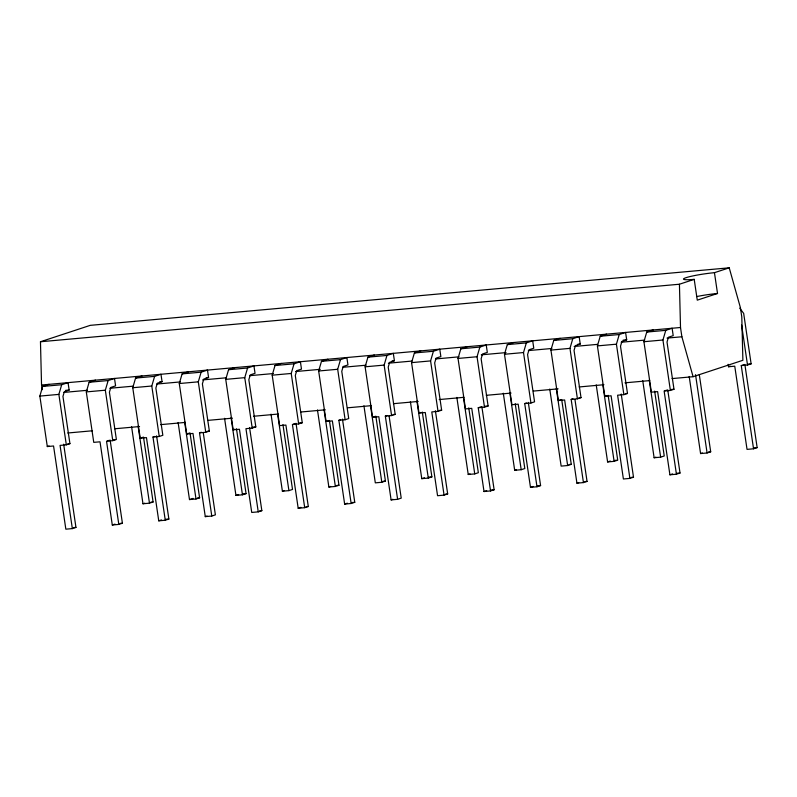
<?xml version="1.0" encoding="UTF-8"?>
<svg xmlns="http://www.w3.org/2000/svg" width="797" height="797" viewBox="0 0 797 797"><rect width="100%" height="100%" fill="white"/><g stroke="black" fill="none" stroke-linecap="round" stroke-linejoin="round"><path stroke-width="1.2" d="M63.67 444.218L75.954 527.405L72.348 528.6L65.842 529.178L53.558 445.991L47.302 446.549L39.85 396.089L42.669 386.435L49.025 384.343M66.32 444.836L58.868 394.385L61.688 384.732L68.044 382.63L69.14 390.042L64.368 391.616L62.953 396.438L69.927 443.65L66.32 444.836L60.064 445.403L72.348 528.6M110.125 440.034L122.409 523.221L118.813 524.416L112.297 525.004L100.014 441.807L93.757 442.365L86.305 391.915L89.125 382.261L95.481 380.159M112.775 440.651L105.334 390.201L108.153 380.548L114.509 378.455L115.595 385.858L110.823 387.432L109.408 392.254L116.382 439.466L112.775 440.651L106.529 441.219L118.813 524.416M156.581 435.849L168.874 519.046L165.268 520.232L158.752 520.82L146.469 437.623L140.212 438.191L132.76 387.731L135.58 378.077L141.946 375.985M159.241 436.477L151.789 386.017L154.608 376.363L160.964 374.271L162.06 381.673L157.278 383.247L155.873 388.069L162.837 435.282L159.241 436.477L152.984 437.035L165.268 520.232M203.285 432.881L215.389 514.852L211.783 516.038L205.277 516.625L192.994 433.438L186.737 433.996L179.285 383.536L182.105 373.883L188.461 371.791M205.756 432.283L198.304 381.833L201.123 372.179L207.479 370.077L208.575 377.489L203.803 379.063L202.388 383.885L209.362 431.097L205.756 432.283L199.499 432.851L211.783 516.038M249.561 427.481L261.844 510.668L258.248 511.863L251.732 512.441L239.449 429.254L233.192 429.812L225.74 379.362L228.56 369.708L234.916 367.606M252.211 428.099L244.759 377.648L247.578 367.995L253.944 365.893L255.03 373.305L250.258 374.879L248.843 379.701L255.817 426.913L252.211 428.099L245.954 428.666L258.248 511.863M296.016 423.297L308.3 506.493L304.703 507.679L298.188 508.267L285.904 425.07L279.647 425.628L272.195 375.178L275.015 365.524L281.371 363.432M298.666 423.924L291.224 373.464L294.043 363.811L300.399 361.718L301.485 369.121L296.713 370.695L295.298 375.517L302.272 422.729L298.666 423.924L292.419 424.482L304.703 507.679M342.471 419.112L354.765 502.309L351.158 503.495L344.643 504.083L332.359 420.886L326.103 421.454L318.651 370.994L321.48 361.34L327.836 359.248M345.131 419.74L337.679 369.28L340.498 359.626L346.854 357.534L347.95 364.936L343.168 366.51L341.764 371.342L348.727 418.555L345.131 419.74L338.874 420.298L351.158 503.495M389.115 416.154L401.22 498.125L397.613 499.311L391.108 499.898L378.814 416.701L372.568 417.269L365.116 366.809L367.935 357.156L374.291 355.063M391.586 415.556L384.134 365.096L386.953 355.442L393.31 353.35L394.405 360.752L389.623 362.326L388.219 367.158L395.192 414.37L391.586 415.556L385.33 416.114L397.613 499.311M435.391 410.744L447.675 493.941L444.068 495.126L437.563 495.714L425.279 412.517L419.023 413.085L411.571 362.625L414.39 352.971L420.746 350.879M438.041 411.372L430.589 360.911L433.409 351.258L439.765 349.166L440.861 356.568L436.089 358.142L434.674 362.974L441.648 410.186L438.041 411.372L431.785 411.939L444.068 495.126M481.846 406.57L494.13 489.757L490.534 490.942L484.018 491.53L471.734 408.343L465.478 408.901L458.026 358.441L460.845 348.787L467.201 346.695M484.496 407.187L477.044 356.737L479.864 347.084L486.23 344.981L487.316 352.394L482.544 353.968L481.129 358.789L488.103 406.002L484.496 407.187L478.24 407.755L490.534 490.942M528.301 402.385L540.585 485.572L536.989 486.768L530.473 487.346L518.189 404.159L511.933 404.717L504.481 354.267L507.3 344.613L513.657 342.511M530.951 403.003L523.509 352.553L526.329 342.899L532.685 340.797L533.771 348.209L528.999 349.783L527.584 354.605L534.558 401.818L530.951 403.003L524.705 403.571L536.989 486.768M574.946 399.427L587.05 481.398L583.444 482.583L576.928 483.171L564.645 399.974L558.388 400.532L550.936 350.082L553.766 340.429L560.122 338.336M577.417 398.829L569.965 348.369L572.784 338.715L579.14 336.623L580.236 344.025L575.454 345.599L574.049 350.421L581.013 397.633L577.417 398.829L571.16 399.387L583.444 482.583M621.222 394.017L633.505 477.214L629.899 478.399L623.393 478.987L611.1 395.79L604.853 396.358L597.401 345.898L600.221 336.244L606.577 334.152M623.872 394.645L616.42 344.184L619.239 334.531L625.595 332.439L626.691 339.841L621.909 341.415L620.504 346.247L627.478 393.459L623.872 394.645L617.615 395.202L629.899 478.399M667.737 389.833L680.02 473.019L676.424 474.215L669.908 474.793L657.625 391.606L651.368 392.164L643.916 341.714L646.736 332.06L653.092 329.958M670.387 390.45L662.935 340L665.764 330.347L672.12 328.244L673.206 335.657L668.434 337.231L667.019 342.052L673.993 389.265L670.387 390.45L664.13 391.018L676.424 474.215M42.231 389.653L41.544 385.021L40.468 341.754L90.26 325.345L729.225 267.822L740.433 307.752L741.798 317.027L742.884 360.284L693.081 376.702L672.03 378.595M47.302 446.549L49.105 445.961M107.426 440.92L109.229 440.333M140.212 438.191L142.922 437.294M152.984 437.035L154.787 436.447M186.737 433.996L189.437 433.11M199.499 432.851L201.302 432.253M233.192 429.812L234.995 429.224M40.468 341.754L679.433 284.23L694.207 279.358L697.275 300.16L717.519 293.485L714.451 272.684L729.225 267.822M293.316 424.183L295.119 423.596M326.103 421.454L328.812 420.557M338.874 420.298L340.678 419.71M372.568 417.269L375.267 416.373M385.33 416.114L387.133 415.526M131.585 426.694L142.972 503.764L144.765 503.176M419.023 413.085L420.826 412.487M142.972 503.764L149.477 503.176L153.084 501.99L143.51 437.154M112.297 525.004L114.997 524.107M178.11 422.5L189.487 499.58L193.093 498.394M189.487 499.58L196.002 498.992L199.599 497.806L190.025 432.96M478.24 407.755L480.95 406.859M158.752 520.82L161.462 519.923M224.565 418.315L235.942 495.395L238.652 494.509M235.942 495.395L242.457 494.807L246.064 493.622L236.48 428.776M524.705 403.571L526.498 402.973M205.277 516.625L207.081 516.038M271.02 414.141L282.397 491.211L284.2 490.623M558.388 400.532L561.098 399.646M282.397 491.211L288.912 490.623L292.519 489.438L282.945 424.602M571.16 399.387L572.963 398.799M317.475 409.957L328.862 487.027L330.665 486.439M604.853 396.358L606.647 395.76M328.862 487.027L335.368 486.449L338.974 485.253L329.4 420.417M298.188 508.267L300.887 507.37M728.139 364.329L728.498 366.75L730.301 366.162M363.93 405.773L375.317 482.852L381.823 482.265L385.429 481.069L375.855 416.233M665.037 390.719L666.84 390.132M728.498 366.75L734.754 366.192L747.038 449.378L753.544 448.791L741.26 365.604L743.96 364.707M741.26 365.604L747.516 365.036L751.123 363.85L743.671 313.39L739.716 308.16M344.643 504.083L347.353 503.186M410.395 401.588L421.772 478.668L424.472 477.772M421.772 478.668L428.288 478.08L431.884 476.895L422.31 412.049M391.108 499.898L392.901 499.301M456.85 397.404L468.228 474.484L470.031 473.886M468.228 474.484L474.743 473.896L478.349 472.711L468.766 407.865M503.305 393.22L514.683 470.3L516.486 469.702M514.683 470.3L521.198 469.712L524.805 468.526L515.231 403.68M484.018 491.53L486.718 490.643M549.761 389.046L561.148 466.115L567.653 465.528L571.26 464.342L561.686 399.506M530.473 487.346L533.173 486.459M596.216 384.861L607.603 461.931L610.303 461.045M607.603 461.931L614.108 461.353L617.715 460.158L608.141 395.322M576.928 483.171L578.732 482.574M642.741 380.667L654.118 457.747L655.921 457.149M654.118 457.747L660.633 457.159L664.24 455.974L654.656 391.128M689.196 376.483L700.583 453.563L702.376 452.975M700.583 453.563L707.088 452.975L710.695 451.789L699.308 374.71M669.908 474.793L672.608 473.906M753.544 448.791L757.15 447.605L744.866 364.418M41.544 385.021L680.508 327.497L679.433 284.23M42.669 386.435L61.688 384.732M89.125 382.261L108.153 380.548M135.58 378.077L154.608 376.363M182.105 373.883L201.123 372.179M228.56 369.708L247.578 367.995M275.015 365.524L294.043 363.811M321.48 361.34L340.498 359.626M367.935 357.156L386.953 355.442M414.39 352.971L433.409 351.258M460.845 348.787L479.864 347.084M507.3 344.613L526.329 342.899M553.766 340.429L572.784 338.715M600.221 336.244L619.239 334.531M646.736 332.06L665.764 330.347M65.573 390.361L69.14 390.042M159.679 381.883L162.06 381.673M206.194 377.698L208.575 377.489M392.024 360.971L394.405 360.752M577.855 344.234L580.236 344.025M623.124 340.16L626.691 339.841M63.969 392.403L87.491 390.281M109.787 388.278L133.308 386.156M156.84 384.034L180.371 381.922M202.657 379.91L226.189 377.798M249.71 375.676L273.241 373.564M295.528 371.551L320.294 369.32M342.58 367.317L366.112 365.195M388.398 363.193L411.929 361.071M435.461 358.959L458.982 356.837M481.278 354.834L506.045 352.603M528.331 350.59L551.863 348.478M574.149 346.466L597.68 344.354M621.202 342.232L644.733 340.11M667.019 338.107L681.883 336.772L693.081 376.702M39.85 396.089L58.868 394.385M86.305 391.915L105.334 390.201M132.76 387.731L151.789 386.017M179.285 383.536L198.304 381.833M225.74 379.362L244.759 377.648M272.195 375.178L291.224 373.464M318.651 370.994L337.679 369.28M365.116 366.809L384.134 365.096M411.571 362.625L430.589 360.911M458.026 358.441L477.044 356.737M504.481 354.267L523.509 352.553M550.936 350.082L569.965 348.369M597.401 345.898L616.42 344.184M643.916 341.714L662.935 340M747.994 364.129L751.123 363.85M67.745 433L92.502 430.769M114.798 428.766L139.565 426.534M160.615 424.642L185.382 422.41M207.668 420.398L232.435 418.166M253.486 416.273L278.253 414.041M300.539 412.039L325.306 409.807M347.602 407.805L371.123 405.683M393.419 403.68L418.176 401.449M439.227 399.556L463.993 397.324M486.29 395.312L511.056 393.09M533.342 391.078L558.109 388.846M579.16 386.953L603.927 384.722M624.978 382.829L649.744 380.597M67.845 443.839L69.927 443.65M113.254 439.755L115.336 439.565M207.27 431.287L209.362 431.097M252.689 427.192L255.817 426.913M299.144 423.018L302.272 422.729M393.1 414.56L395.192 414.37M439.555 410.375L441.648 410.186M484.974 406.281L488.103 406.002M578.931 397.823L581.013 397.633M625.386 393.638L627.478 393.459M670.865 389.544L673.993 389.265M150.912 502.19L153.084 501.99M197.427 497.995L199.599 497.806M242.806 493.911L246.064 493.622M336.802 485.453L338.974 485.253M383.257 481.268L385.429 481.069M428.637 477.184L431.884 476.895M569.088 464.541L571.26 464.342M614.457 460.457L616.629 460.258M708.523 451.989L710.695 451.789M753.892 447.904L757.15 447.605M73.782 527.604L75.954 527.405M120.247 523.42L122.409 523.221M165.617 519.335L168.874 519.046M259.673 510.867L261.844 510.668M306.138 506.683L308.3 506.493M351.507 502.598L354.765 502.309M445.503 494.14L447.675 493.941M490.872 490.055L494.13 489.757M537.337 485.871L540.585 485.572M584.878 481.587L587.05 481.398M631.334 477.403L633.505 477.214M676.763 473.318L680.02 473.019M741.618 325.086L747.516 365.036M695.532 374.68L707.088 452.975M680.508 327.497L681.883 336.772M649.246 380.079L660.633 457.159M602.731 384.274L614.108 461.353M556.276 388.458L567.653 465.528M509.821 392.642L521.198 469.712M463.356 396.816L474.743 473.896M416.901 401.001L428.288 478.08M370.446 405.185L381.823 482.265M323.99 409.369L335.368 486.449M277.535 413.553L288.912 490.623M231.07 417.728L242.457 494.807M184.615 421.912L196.002 498.992M138.1 426.106L149.477 503.176M694.207 279.358A21.13 2.102 -8.4 0 1 686.038 277.675A21.13 2.102 -8.4 0 1 714.451 272.684M696.618 296.584A21.13 2.102 -8.4 0 1 717.519 293.485"/></g></svg>
